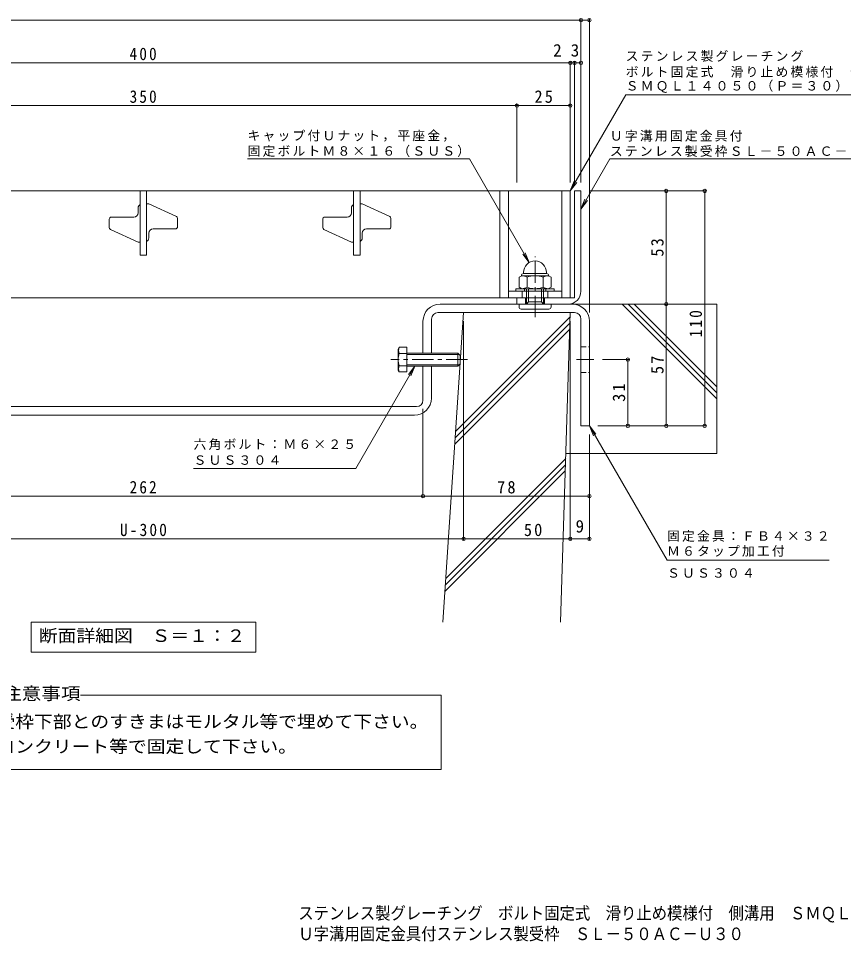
# Model space of a CAD drawing. Units: millimetres at full size. Extents: x -437 to 461, y -392 to 305.
# Drawn here: x -226.7 to 159.9, y -391.8 to 40.6 of the extents above; entities that cross this region are included whole.
import ezdxf
from ezdxf.enums import TextEntityAlignment as Align

# ---------------------------------------------------------------- set-up
doc = ezdxf.new("R2010")
doc.units = ezdxf.units.MM
doc.header["$LTSCALE"] = 2
doc.header["$PDMODE"] = 32
doc.header["$PDSIZE"] = 1.6
doc.linetypes.add('CHAIN1', pattern=[8, 5, -1, 1, -1])
doc.linetypes.add('DASHED1', pattern=[1.8, 1.2, -0.6])
for name, color, linetype, lineweight in [('D-1_躯体', 2, 'Continuous', 9), ('D-2_仕上', 3, 'Continuous', 9), ('D-4_文字', 7, 'Continuous', 9), ('D-5_建具', 7, 'Continuous', 9), ('D-6_間仕切', 6, 'Continuous', 5), ('D-8_ハッチ', 3, 'Continuous', 9), ('D-A_インテリア', 2, 'Continuous', 9), ('D-B_衛生陶器', 2, 'Continuous', 9)]:
    doc.layers.add(name, color=color, linetype=linetype, lineweight=lineweight)
doc.layers.add('F-0_F-0ﾚｲﾔ', color=2, linetype='Continuous')
doc.styles.add('ＭＳ ゴシック', font='')
doc.styles.get('ＭＳ ゴシック').set_extended_font_data('MS Gothic')

msp = doc.modelspace()

# ---------------------------------------------------------------- linework, layer by layer
at = {"layer": 'D-1_躯体'}
for p, q in [((33.862, -90.014), (33.862, -40.214)), ((33.862, -40.214), (36.862, -40.214)), ((36.862, -40.214), (36.862, -87.214)), ((10.862, -93.214), (10.862, -90.214)), ((19.862, -93.214), (19.862, -90.214))]:
    msp.add_line(p, q, dxfattribs=at)
msp.add_lwpolyline([(30.862, -93.214), (6.862, -93.214), (6.862, -90.214), (33.662, -90.214)], dxfattribs=at)
for centre, radius in [((30.862, -87.214), 6), ((33.662, -90.014), 0.2)]:
    msp.add_arc(centre, radius, 270, 0, dxfattribs=at)
at = {"layer": 'D-2_仕上'}
for p, q in [((-169.638, -70.214), (-169.638, -40.214)), ((-166.638, -40.214), (-166.638, -70.214)), ((-69.638, -70.214), (-69.638, -40.214)), ((-66.638, -40.214), (-66.638, -70.214)), ((-1.138, -40.214), (-1.138, -90.214)), ((2.862, -40.214), (2.862, -90.214)), ((27.862, -40.214), (27.862, -90.214)), ((-166.638, -46.214), (-165.638, -46.214)), ((-165.638, -46.214), (-152.718, -52.195)), ((-66.638, -46.214), (-65.638, -46.214)), ((-65.638, -46.214), (-52.718, -52.195)), ((-170.638, -50.464), (-170.638, -48.214)), ((-70.638, -50.464), (-70.638, -48.214)), ((-184.138, -57.325), (-184.138, -53.464)), ((-183.138, -52.464), (-172.638, -52.464)), ((-152.138, -53.103), (-152.138, -56.964)), ((-84.138, -57.325), (-84.138, -53.464)), ((-83.138, -52.464), (-72.638, -52.464)), ((-52.138, -53.103), (-52.138, -56.964)), ((-170.638, -64.214), (-183.558, -58.232)), ((-165.638, -62.214), (-165.638, -59.964)), ((-163.638, -57.964), (-153.138, -57.964)), ((-70.638, -64.214), (-83.558, -58.232)), ((-65.638, -62.214), (-65.638, -59.964)), ((-63.638, -57.964), (-53.138, -57.964)), ((-169.638, -64.214), (-170.638, -64.214)), ((-69.638, -64.214), (-70.638, -64.214)), ((-169.638, -70.214), (-166.638, -70.214)), ((-69.638, -70.214), (-66.638, -70.214)), ((-368.138, -90.214), (31.862, -90.214)), ((2.862, -87.214), (27.862, -87.214)), ((9.362, -90.214), (9.362, -87.214)), ((21.362, -90.214), (21.362, -87.214))]:
    msp.add_line(p, q, dxfattribs=at)
msp.add_lwpolyline([(-368.138, -40.214), (31.862, -40.214), (31.862, -90.214)], dxfattribs=at)
for centre, radius, start, end in [((-168.638, -48.214), 2, 120, 180), ((-68.638, -48.214), 2, 120, 180), ((-172.638, -50.464), 2, 270, 0), ((-72.638, -50.464), 2, 270, 0), ((-183.138, -53.464), 1, 90, 180), ((-153.138, -53.103), 1, 0, 65.15761), ((-83.138, -53.464), 1, 90, 180), ((-53.138, -53.103), 1, 0, 65.15761), ((-183.138, -57.325), 1, 180, 245.15761), ((-163.638, -59.964), 2, 90, 180), ((-153.138, -56.964), 1, 270, 0), ((-83.138, -57.325), 1, 180, 245.15761), ((-63.638, -59.964), 2, 90, 180), ((-53.138, -56.964), 1, 270, 0), ((-167.638, -62.214), 2, 300, 0), ((-67.638, -62.214), 2, 300, 0)]:
    msp.add_arc(centre, radius, start, end, dxfattribs=at)
at = {"layer": 'D-4_文字'}
for p, q in [((-373.138, 39.786), (36.862, 39.786)), ((36.862, 40.386), (36.862, -36.214)), ((36.862, 39.786), (40.862, 39.786)), ((40.862, 40.386), (40.862, -97.214)), ((-368.138, 19.786), (31.862, 19.786)), ((31.862, 20.386), (31.862, -36.214)), ((31.862, 19.786), (33.862, 19.786)), ((33.862, 20.386), (33.862, -36.214)), ((33.862, 19.786), (36.862, 19.786)), ((6.862, 0.386), (6.862, -36.214)), ((-343.138, -0.214), (6.862, -0.214)), ((6.862, -0.214), (31.862, -0.214)), ((95.462, -40.214), (40.862, -40.214)), ((76.862, -93.214), (76.862, -40.214)), ((94.862, -150.214), (94.862, -40.214)), ((76.862, -150.214), (76.862, -93.214)), ((-18.138, -203.749), (-18.138, -101.214)), ((31.862, -203.749), (31.862, -101.214)), ((59.462, -119.214), (46.976, -119.214)), ((58.862, -150.214), (58.862, -119.214)), ((-37.138, -183.771), (-37.138, -142.214)), ((95.462, -150.214), (44.862, -150.214)), ((40.862, -203.749), (40.862, -154.214)), ((-299.138, -183.171), (-37.138, -183.171)), ((-37.138, -183.171), (40.862, -183.171)), ((-318.138, -203.149), (-18.138, -203.149)), ((-18.138, -203.149), (31.862, -203.149)), ((31.862, -203.149), (40.862, -203.149))]:
    msp.add_line(p, q, dxfattribs=at)
for p in [(36.862, 39.786), (40.862, 39.786), (31.862, 19.786), (33.862, 19.786), (36.862, 19.786), (6.862, -0.214), (31.862, -0.214), (76.862, -40.214), (94.862, -40.214), (76.862, -93.214), (58.862, -119.214), (58.862, -150.214), (76.862, -150.214), (94.862, -150.214), (-37.138, -183.171), (40.862, -183.171), (-18.138, -203.149), (31.862, -203.149), (40.862, -203.149)]:
    msp.add_point(p, dxfattribs=at)
at = {"layer": 'D-5_建具'}
for p, q in [((57.843, 4.786), (182.847, 4.786)), ((-119.353, -25.214), (-15.353, -25.214)), ((-15.353, -25.214), (12.662, -73.737)), ((50.43, -25.214), (36.862, -48.714)), ((50.43, -25.214), (182.434, -25.214)), ((31.862, -40.214), (34.906, -36.247)), ((36.862, -48.714), (38.776, -44.094)), ((36.862, -48.714), (39.906, -44.747)), ((12.662, -73.737), (10.749, -69.118)), ((12.662, -73.737), (9.618, -69.77)), ((-40.938, -122.214), (-42.851, -126.833)), ((40.862, -150.214), (42.776, -154.833)), ((-68.651, -170.214), (-144.651, -170.214)), ((153.235, -213.214), (77.235, -213.214)), ((-220.738, -242.214), (-115.538, -242.214)), ((-220.738, -242.214), (-220.738, -256.214)), ((-115.538, -242.214), (-115.538, -256.214)), ((-220.738, -256.214), (-115.538, -256.214)), ((-197.666, -276.337), (-28.68, -276.337)), ((-28.68, -276.337), (-28.68, -311.259)), ((-28.68, -311.259), (-307.596, -311.259))]:
    msp.add_line(p, q, dxfattribs=at)
for points in [[(57.843, 4.786), (31.862, -40.214), (33.776, -35.594)], [(-68.651, -170.214), (-40.938, -122.214), (-43.982, -126.18)], [(77.235, -213.214), (40.862, -150.214), (43.906, -154.18)]]:
    msp.add_lwpolyline(points, dxfattribs=at)
at = {"layer": 'D-6_間仕切'}
for p, q in [((32.862, -93.214), (100.562, -93.214)), ((100.562, -137.596), (56.179, -93.214)), ((100.562, -134.768), (59.008, -93.214)), ((100.562, -131.94), (61.836, -93.214)), ((100.562, -93.214), (100.562, -163.214)), ((-27.804, -242.214), (-18.138, -97.214)), ((-21.845, -152.822), (31.801, -99.176)), ((31.862, -97.214), (-18.138, -97.214)), ((31.862, -97.214), (27.331, -242.214)), ((-22.047, -155.852), (31.71, -102.095)), ((-22.249, -158.882), (31.618, -105.015)), ((29.8, -163.214), (100.562, -163.214)), ((-26.639, -224.738), (29.636, -168.463)), ((-26.437, -221.707), (29.727, -165.543)), ((-26.841, -227.768), (29.544, -171.382))]:
    msp.add_line(p, q, dxfattribs=at)
at = {"layer": 'D-8_ハッチ'}
for p, q in [((-29.138, -93.214), (32.862, -93.214)), ((-30.138, -97.214), (33.862, -97.214)), ((-37.138, -116.214), (-37.138, -101.214)), ((-33.138, -116.214), (-33.138, -100.214)), ((36.862, -100.214), (36.862, -150.214)), ((40.862, -101.214), (40.862, -150.214)), ((-37.138, -138.214), (-37.138, -122.214)), ((-33.138, -137.214), (-33.138, -122.214)), ((-296.138, -141.214), (-40.138, -141.214)), ((-295.138, -145.214), (-41.138, -145.214)), ((40.862, -150.214), (36.862, -150.214))]:
    msp.add_line(p, q, dxfattribs=at)
at = {"layer": 'D-8_ハッチ', "linetype": 'DASHED1'}
for p, q in [((36.862, -113.214), (40.862, -113.214)), ((36.862, -125.214), (40.862, -125.214))]:
    msp.add_line(p, q, dxfattribs=at)
at = {"layer": 'D-8_ハッチ', "color": 7, "linetype": 'CHAIN1'}
msp.add_line((34.719, -119.214), (42.976, -119.214), dxfattribs=at)
at = {"layer": 'D-8_ハッチ'}
for centre, radius, start, end in [((-29.138, -101.214), 8, 90, 180), ((32.862, -101.214), 8, 0, 90), ((-30.138, -100.214), 3, 90, 180), ((33.862, -100.214), 3, 0, 90), ((-41.138, -137.214), 8, 270, 0), ((-40.138, -138.214), 3, 270, 0)]:
    msp.add_arc(centre, radius, start, end, dxfattribs=at)
at = {"layer": 'D-A_インテリア'}
for p, q in [((-48.233, -113.44), (-48.738, -114.314)), ((-48.738, -114.314), (-48.738, -124.114)), ((-44.738, -113.44), (-48.233, -113.44)), ((-44.738, -116.327), (-48.233, -116.327)), ((-44.738, -113.44), (-44.738, -124.987)), ((-44.738, -116.214), (-20.738, -116.214)), ((-20.738, -116.214), (-19.738, -117.214)), ((-20.738, -116.214), (-20.738, -122.214)), ((-44.738, -116.814), (-20.138, -116.814)), ((-19.738, -117.214), (-19.738, -121.214)), ((-48.233, -124.987), (-48.738, -124.114)), ((-44.738, -122.1), (-48.233, -122.1)), ((-44.738, -124.987), (-48.233, -124.987)), ((-44.738, -121.614), (-20.138, -121.614)), ((-44.738, -122.214), (-20.738, -122.214)), ((-20.738, -122.214), (-19.738, -121.214))]:
    msp.add_line(p, q, dxfattribs=at)
at = {"layer": 'D-A_インテリア', "color": 7, "linetype": 'CHAIN1'}
msp.add_line((-16.238, -119.214), (-52.238, -119.214), dxfattribs=at)
at = {"layer": 'D-A_インテリア'}
for centre, radius, start, end in [((-40.224, -119.214), 8.514, 160.18087, 199.81913), ((-45.733, -114.884), 2.887, 150.00001, 209.99999), ((-45.733, -123.544), 2.887, 150.00001, 209.99999)]:
    msp.add_arc(centre, radius, start, end, dxfattribs=at)
at = {"layer": 'D-B_衛生陶器', "color": 7, "linetype": 'CHAIN1'}
msp.add_line((15.362, -99.296), (15.362, -70.888), dxfattribs=at)
at = {"layer": 'D-B_衛生陶器'}
for p, q in [((9.16, -79.914), (7.857, -80.666)), ((7.857, -80.666), (7.857, -85.261)), ((8.962, -79.914), (8.962, -80.028)), ((9.16, -79.914), (21.565, -79.914)), ((9.962, -78.914), (9.962, -78.414)), ((9.962, -78.914), (20.762, -78.914)), ((11.61, -80.666), (11.61, -85.261)), ((19.115, -80.666), (19.115, -85.261)), ((20.762, -78.914), (20.762, -78.414)), ((21.565, -79.914), (22.868, -80.666)), ((21.762, -79.914), (21.762, -80.028)), ((22.868, -80.666), (22.868, -85.261)), ((24.362, -86.014), (6.362, -86.014)), ((9.16, -86.014), (7.857, -85.261)), ((10.362, -86.014), (10.362, -87.214)), ((11.362, -93.214), (11.362, -86.014)), ((12.362, -92.214), (12.362, -86.014)), ((18.362, -92.214), (18.362, -86.014)), ((19.362, -93.214), (19.362, -86.014)), ((20.362, -86.014), (20.362, -87.214)), ((21.565, -86.014), (22.868, -85.261)), ((7.862, -94.514), (7.862, -93.214)), ((11.362, -93.214), (12.362, -92.214)), ((18.362, -92.214), (12.362, -92.214)), ((19.362, -93.214), (18.362, -92.214)), ((22.862, -94.514), (22.862, -93.214)), ((21.862, -95.514), (8.862, -95.514))]:
    msp.add_line(p, q, dxfattribs=at)
msp.add_lwpolyline([(6.362, -86.014), (6.362, -87.214), (24.362, -87.214), (24.362, -86.014)], dxfattribs=at)
for centre, radius, start, end in [((15.362, -78.414), 5.4, 0, 180), ((9.962, -79.914), 1, 90, 180), ((9.16, -84.277), 4.363, 55.84651, 90.00017), ((15.362, -89.648), 9.734, 67.32404, 112.67596), ((21.564, -84.277), 4.363, 89.99983, 124.15349), ((20.762, -79.914), 1, 0, 90), ((9.16, -81.651), 4.363, 269.99983, 304.15349), ((15.362, -76.279), 9.734, 247.32404, 292.67596), ((21.564, -81.651), 4.363, 235.84651, 270.00017), ((8.862, -94.514), 1, 180, 270), ((21.862, -94.514), 1, 270, 0)]:
    msp.add_arc(centre, radius, start, end, dxfattribs=at)

# ---------------------------------------------------------------- texts
at = {"layer": 'D-4_文字', "color": 2, "style": 'ＭＳ ゴシック'}
for s, p in [('2', (23.864, 20.986)), ('3', (32.097, 20.986)), ('9', (34.362, -201.949))]:
    msp.add_text(s, height=5.865, dxfattribs=at).set_placement(p, align=Align.BOTTOM_LEFT)
at = {"layer": 'D-4_文字', "color": 2, "char_height": 5.865, "attachment_point": 7, "style": 'ＭＳ ゴシック'}
for s, insert in [('\\T1.27;\\W0.9;400', (-174.638, 20.986)), ('\\T1.27;\\W0.9;350', (-174.638, 0.986)), ('\\T1.27;\\W0.95;25', (15.112, 0.986)), ('\\T1.27;\\W0.9;262', (-174.638, -181.971)), ('\\T1.27;\\W0.95;78', (-2.388, -181.971)), ('\\T1.28;\\W0.9;U-300', (-179.138, -201.949)), ('\\T1.27;\\W0.95;50', (10.137, -201.949))]:
    msp.add_mtext(s, dxfattribs=dict(at, insert=insert))
at = {"layer": 'D-4_文字', "color": 2, "char_height": 5.865, "attachment_point": 7, "rotation": 90, "style": 'ＭＳ ゴシック'}
for s, insert in [('\\T1.27;\\W0.95;53', (75.662, -70.964)), ('\\T1.27;\\W0.9;110', (93.662, -108.751)), ('\\T1.27;\\W0.95;57', (75.662, -125.964)), ('\\T1.27;\\W0.95;31', (57.662, -138.964))]:
    msp.add_mtext(s, dxfattribs=dict(at, insert=insert))
at = {"layer": 'D-5_建具', "color": 2, "style": 'ＭＳ ゴシック'}
for s, width, p in [('断面詳細図\u3000Ｓ＝１：２', 1.1, (-217.138, -253.214)), ('受枠施工時の注意事項', 1.15, (-289.602, -280.306)), ('Ｕ字溝上端部と受枠下部とのすきまはモルタル等で埋めて下さい。', 1.1, (-298.602, -293.447)), ('固定金具は必ずコンクリート等で固定して下さい。', 1.1, (-298.602, -305.107))]:
    msp.add_text(s, height=5.865, dxfattribs=dict(at, width=width)).set_placement(p, align=Align.BOTTOM_LEFT)
at = {"layer": 'D-5_建具', "char_height": 4.399, "attachment_point": 7, "style": 'ＭＳ ゴシック'}
for s, insert in [('\\T1.17;ステンレス製グレーチング', (57.847, 20.285)), ('\\T1.17;ボルト固定式\u3000滑り止め模様付\u3000側溝用', (57.847, 12.888)), ('\\T1.17;ＳＭＱＬ１４０５０（Ｐ＝３０）', (57.847, 5.738)), ('\\T1.17;キャップ付Ｕナット，平座金，', (-119.353, -17.112)), ('\\T1.17;Ｕ字溝用固定金具付', (50.434, -17.112)), ('\\T1.17;固定ボルトＭ８×１６（ＳＵＳ）', (-119.353, -24.262)), ('\\T1.17;ステンレス製受枠ＳＬ－５０ＡＣ－Ｕ３０', (50.434, -24.262)), ('\\T1.17;六角ボルト：Ｍ６×２５', (-144.651, -161.547)), ('\\T1.17;ＳＵＳ３０４', (-144.651, -168.547)), ('\\T1.17;固定金具：ＦＢ４×３２', (77.235, -204.547)), ('\\T1.17;Ｍ６タップ加工付', (77.235, -211.547)), ('\\T1.17;ＳＵＳ３０４', (77.235, -221.434))]:
    msp.add_mtext(s, dxfattribs=dict(at, insert=insert))
at = {"layer": 'F-0_F-0ﾚｲﾔ', "style": 'ＭＳ ゴシック', "width": 0.9}
for s, p in [('ステンレス製グレーチング\u3000ボルト固定式\u3000滑り止め模様付\u3000側溝用\u3000ＳＭＱＬ\u3000１４０５０（Ｐ＝３０）', (-95.565, -383.172)), ('Ｕ字溝用固定金具付ステンレス製受枠\u3000ＳＬ－５０ＡＣ－Ｕ３０', (-95.565, -392.863))]:
    msp.add_text(s, height=5.865, dxfattribs=at).set_placement(p, align=Align.BOTTOM_LEFT)

doc.saveas('drawing.dxf')
